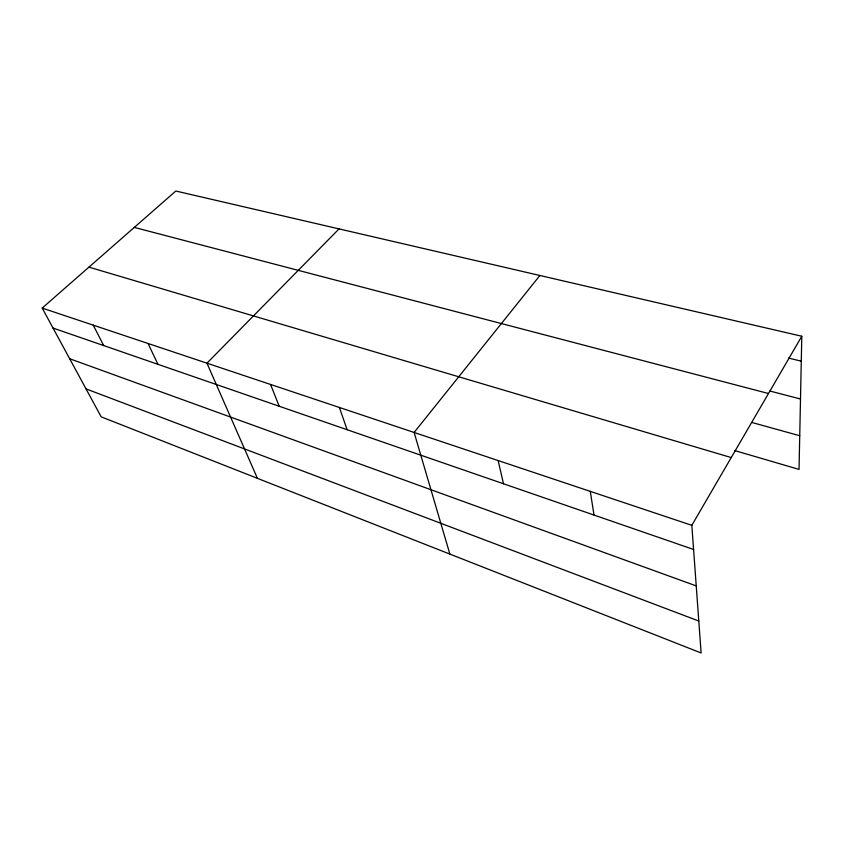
<?xml version="1.0" encoding="UTF-8"?>
<svg xmlns="http://www.w3.org/2000/svg" width="844" height="844" viewBox="0 0 844 844"><rect width="100%" height="100%" fill="white"/><g stroke="black" fill="none" stroke-linecap="round" stroke-linejoin="round"><path stroke-width="1.27" d="M801.8 336.25L691.827 525.327L701.121 652.971L101.185 416.841L42.2 308.081L175.826 191.029L801.8 336.25L799.036 469.401L734.892 450.622M539.896 275.492L414.119 432.455L449.863 554.075M339.045 228.893L206.959 363.184L257.42 478.337M788.528 358.056L801.283 361.169M769.928 391.036L800.492 399.001M134.291 227.405L768.494 393.515M752.036 422.506L799.732 435.736M88.936 267.137L731.231 457.575M42.2 308.081L691.827 525.327M53.035 328.063L693.578 549.476M69.672 358.732L696.237 585.905M86.025 388.884L698.8 621.026M93.241 325.151L103.675 345.565M148.027 343.476L157.965 364.334M270.565 384.453L279.174 406.238M339.393 407.473L347.127 429.723M498.129 460.55L503.488 483.77M590.283 491.377L594.018 515.062"/></g></svg>
